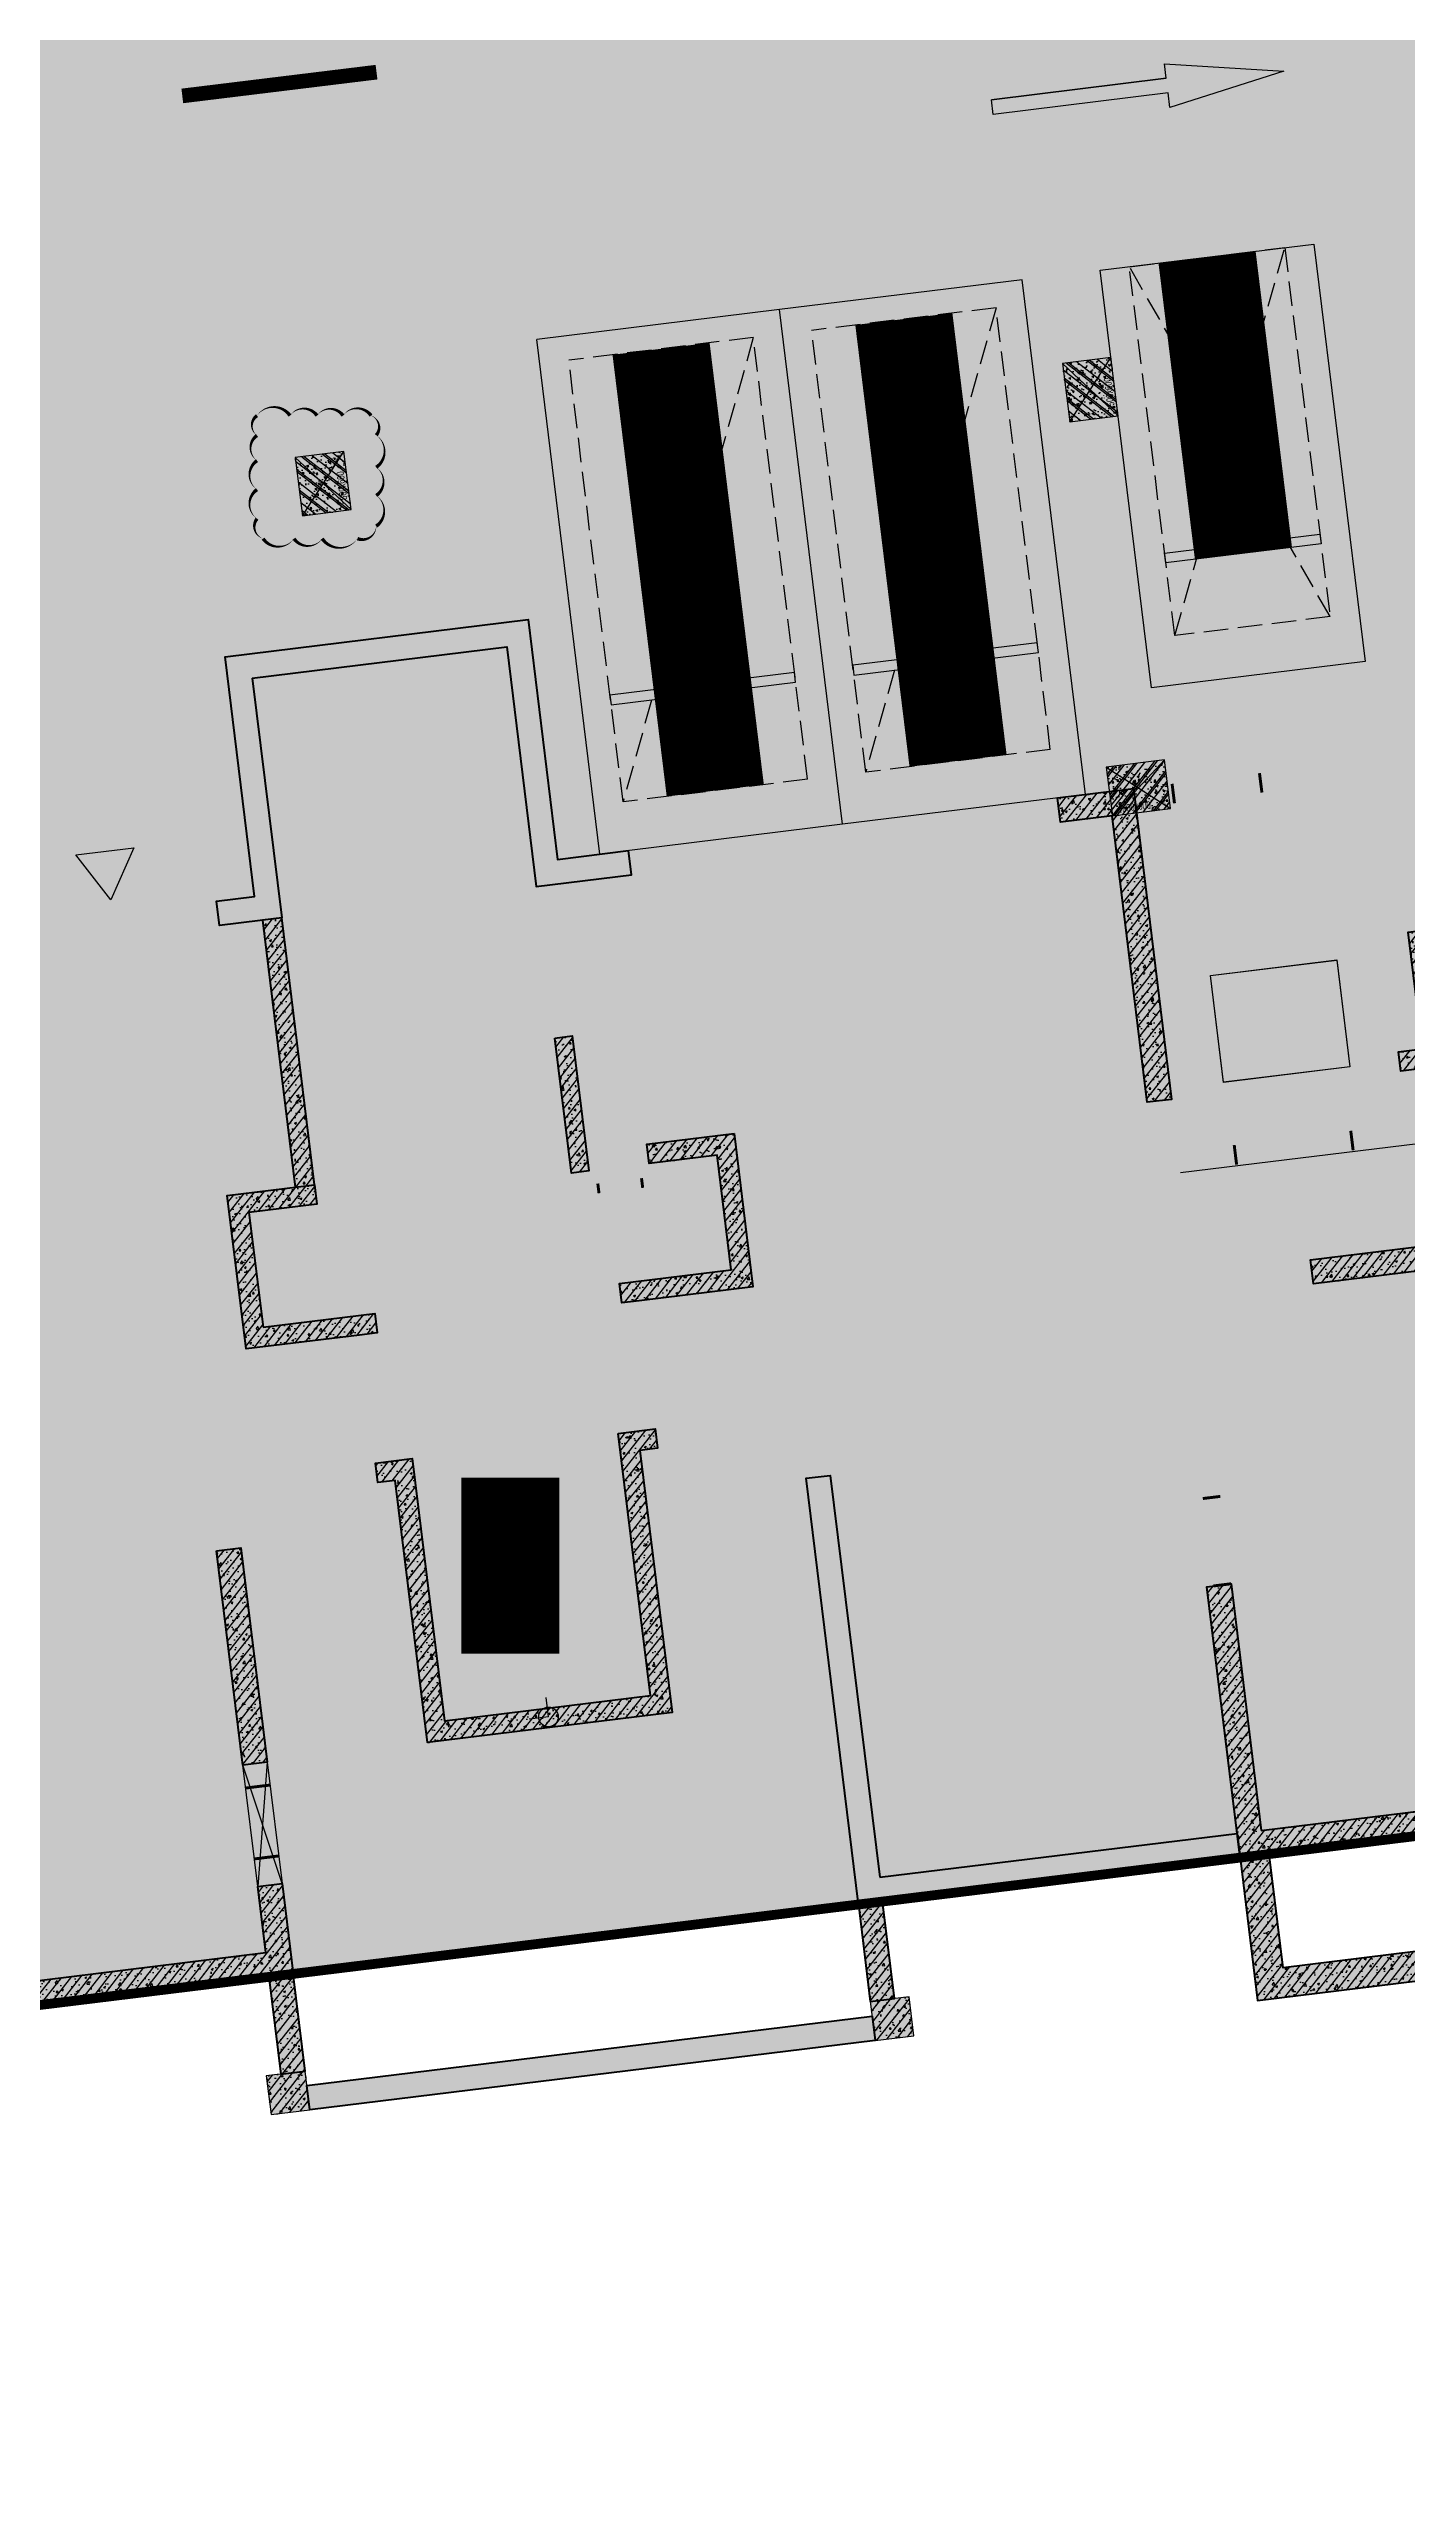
# Model space of a CAD drawing. Extents: x -1338203 to 1886333, y -530034 to 1031844.
# Drawn here: x 802307 to 816178, y -479195 to -454188 of the extents above; entities that cross this region are included whole.
import ezdxf
from ezdxf.enums import TextEntityAlignment as Align

# ---------------------------------------------------------------- set-up
doc = ezdxf.new("R2010")
doc.units = 0
doc.header["$LTSCALE"] = 1000
doc.header["$MEASUREMENT"] = 0
doc.linetypes.add('A-001-平面B2$0$__DASH', pattern=[0.35, 0.25, -0.1])
doc.linetypes.add('DASH', pattern=[0.35, 0.25, -0.1])
for name, color, linetype, plot in [('A-001-平面参照B2$0$AAD-A-PROOF', 30, 'Continuous', False), ('S-09-墙柱B2_B1(QB)$0$AAD-A-MARK', 6, 'Continuous', False), ('S001南区墙柱$0$AAD-A-MODIFY_20230215', 201, 'Continuous', False), ('S001南区墙柱$0$S001-墙柱B1_1$0$0S-A-TIPS', 10, 'Continuous', False)]:
    doc.layers.add(name, color=color, linetype=linetype, plot=plot)
for name, color, linetype in [('A-001-车位参照B2$0$A-001-车位参照B2$0$0A-P-PKNG-CAR(B)', 21, 'Continuous'), ('M001-预留预埋B2$0$0M-A-JGLD', 3, 'Continuous'), ('M001-预留预埋B2$0$0M-A-LD', 4, 'Continuous'), ('M09预留预埋-B2$0$0M-A-JGLD', 3, 'Continuous'), ('M09预留预埋-B2$0$0M-A-LD', 4, 'Continuous'), ('p-a-core', 1, 'Continuous'), ('p-a-regular', 5, 'Continuous'), ('S-09-墙柱B2_B1(QB)$0$0S-CC-LINE', 52, 'Continuous'), ('S-09-墙柱B2_B1(QB)$0$0S-CW-HATCH', 251, 'Continuous'), ('S-09-墙柱B2_B1(QB)$0$0S-CW-HATCH-UP', 251, 'Continuous'), ('S-09-墙柱B2_B1(QB)$0$0S-S-HOLE', 55, 'Continuous'), ('S001南区墙柱$0$0S-CW-HATCH', 251, 'Continuous'), ('S001南区墙柱$0$0S-CW-HATCH-UP', 251, 'Continuous'), ('S001南区墙柱$0$S001-墙柱B1_1$0$0S-CC-LINE', 52, 'Continuous'), ('S001南区墙柱$0$S001-墙柱B1_1$0$0S-CW-HATCH-UP', 251, 'Continuous'), ('中心线', 42, 'Continuous'), ('地面指向箭头', 7, 'Continuous')]:
    doc.layers.add(name, color=color, linetype=linetype)
doc.layers.add('p-a-mini', color=7, linetype='Continuous', true_color=0x0050ff)
doc.layers.add('p-h-walkable', color=7, linetype='Continuous', lineweight=70, true_color=0xf0f0f0)
doc.layers.add('S-09-墙柱B2_B1(QB)$0$0S-CW-LINE', color=7, linetype='Continuous', lineweight=50)
doc.styles.add('S001南区墙柱$0$S001-墙柱B1_1$0$AAD-S', font='aad-s.shx', dxfattribs={"width": 0.7, "bigfont": 'aad-hztxt.shx'})
pattern_1 = [(52.000496, (-198786.27, -199872.16), (-59.101206, 46.174099), []), (57.000496, (-198786.27, -199872.16), (215.868353, 7.54016), [22.5, -247.5]), (2.000496, (-198786.27, -199872.16), (-68.817774, 218.902166), [18, -198]), (107.451896, (-198768.28, -199871.53), (147.050755, 226.44221), [19.122057, -210.342634]), (53.184696, (-198793.58, -199812.6), (323.837396, -10.263586), [33.75, -371.25]), (103.636096, (-198766.6, -199813.46), (242.69142, 324.2312), [28.68309, -315.5139]), (358.184696, (-198793.58, -199812.6), (242.69117, 324.23139), [27, -297]), (28.000496, (-198761.98, -199823.84), (192.458258, -98.060282), [22.5, -247.5]), (333.000496, (-198761.98, -199823.84), (45.936495, 224.819667), [18, -198]), (78.451896, (-198745.94, -199832.01), (238.39485, 126.7592), [19.122057, -210.342634]), (44.500496, (-198786.27, -199872.16), (-8.550963, 99.568254), [0, -195.6, 0, -201, 0, -198.75]), (14.500496, (-198786.27, -199872.16), (63.911489, 127.060135), [0, -114.6, 0, -191.1, 0, -75.75]), (334.500496, (-198852.67, -199880.314), (159.777535, 12.8023345), [0, -75, 0, -234, 0, -310.5]), (324.500496, (-198882.45, -199883.97), (169.991395, 51.13087), [0, -97.5, 0, -155.4, 0, -220.5])]
pattern_2 = [(52.0005, (764733.305, -476480.62), (-59.10121, 46.1741), []), (57.0005, (764733.3, -476480.62), (215.86835, 7.54016), [22.5, -247.5]), (2.0005, (764733.3, -476480.62), (-68.8178, 218.9022), [18, -198]), (107.4519, (764751.3, -476480), (147.05076, 226.4422), [19.1221, -210.3426]), (53.1847, (764726, -476421.07), (323.8374, -10.2636), [33.75, -371.25]), (103.6361, (764752.98, -476421.92), (242.6914, 324.2312), [28.683, -315.5139]), (358.1847, (764726, -476421.07), (242.6912, 324.2314), [27, -297]), (28.0005, (764757.6, -476432.3), (192.45826, -98.0603), [22.5, -247.5]), (333.0005, (764757.6, -476432.3), (45.9365, 224.8197), [18, -198]), (78.4519, (764773.63, -476440.47), (238.39485, 126.7592), [19.1221, -210.3426]), (44.5005, (764733.305, -476480.62), (-8.55096, 99.56825), [0, -195.6, 0, -201, 0, -198.75]), (14.5005, (764733.3, -476480.62), (63.91149, 127.06013), [0, -114.6, 0, -191.1, 0, -75.75]), (334.5005, (764666.9, -476488.77), (159.77753, 12.80233), [0, -75, 0, -234, 0, -310.5]), (324.5005, (764637.13, -476492.43), (169.9914, 51.13087), [0, -97.5, 0, -155.4, 0, -220.5])]

# ---------------------------------------------------------------- blocks, each defined once
blk = doc.blocks.new('A-001-平面参照B2')
at = {"layer": 'A-001-平面参照B2$0$AAD-A-PROOF', "ltscale": 0.002}
blk.add_lwpolyline([(47507, -302064), (50098, -301746)], dxfattribs=at)
blk = doc.blocks.new('M09预留预埋-B2')
at = {"layer": 'M09预留预埋-B2$0$0M-A-JGLD', "elevation": -550}
blk.add_lwpolyline([(51940, 5597), (50640, 5597), (50640, 6697), (51940, 6697)], close=True, dxfattribs=at)
at = {"layer": 'M09预留预埋-B2$0$0M-A-JGLD'}
blk.add_lwpolyline([(40090, -345, 0, 0, 0), (40090, -1075, 30, 30, 0), (39840, -1075, 0, 0, 0), (39840, -345, 30, 30, 0), (40090, -345, 30, 30, 0)], format="xyseb", dxfattribs=at)
at = {"layer": 'M09预留预埋-B2$0$0M-A-LD', "elevation": -83050}
blk.add_lwpolyline([(51389, 8690, 0, 0, 0), (50489, 8690, 30, 30, 0), (50489, 8490, 0, 0, 0), (51389, 8490, 30, 30, 0)], format="xyseb", close=True, dxfattribs=at)
at = {"layer": 'M09预留预埋-B2$0$0M-A-LD'}
for points, elevation in [([(44165, 5250, 0, 0, 0), (44615, 5250, 30, 30, 0), (44615, 5350, 0, 0, 0), (44165, 5350, 30, 30, 0), (44165, 5250, 30, 30, 0)], 2600), ([(51869, 4947, 0, 0, 0), (50669, 4947, 30, 30, 0), (50669, 4746, 0, 0, 0), (51869, 4746, 30, 30, 0), (51869, 4947, 30, 30, 0)], -83050)]:
    blk.add_lwpolyline(points, format="xyseb", dxfattribs=dict(at, elevation=elevation))
blk.add_lwpolyline([(50090, 1400, 0, 0, 0), (50090, 500, 30, 30, 0), (49910, 500, 0, 0, 0), (49910, 1400, 30, 30, 0), (50090, 1400, 30, 30, 0)], format="xyseb", dxfattribs=at)
blk = doc.blocks.new('M001-预留预埋B2')
at = {"layer": 'M001-预留预埋B2$0$0M-A-JGLD', "elevation": 82500}
blk.add_lwpolyline([(49239, -300983), (47948, -301141), (47814, -300049), (49104, -299891)], close=True, dxfattribs=at)
at = {"layer": 'M001-预留预埋B2$0$0M-A-LD', "elevation": 0}
blk.add_lwpolyline([(48314, -297981, 0, 0, 0), (47421, -298090, 30, 30, 0), (47445, -298289, 0, 0, 0), (48339, -298179, 30, 30, 0)], format="xyseb", close=True, dxfattribs=at)
blk.add_lwpolyline([(49247, -301637, 0, 0, 0), (48056, -301783, 30, 30, 0), (48080, -301982, 0, 0, 0), (49271, -301836, 30, 30, 0), (49247, -301637, 30, 30, 0)], format="xyseb", dxfattribs=at)
at = {"rotation": 7.001406278665004}
blk.add_blockref('M09预留预埋-B2', (-1632, -312870, 83050), dxfattribs=at)
blk = doc.blocks.new('直行')
at = {"layer": '地面指向箭头'}
blk.add_hatch(color=251, dxfattribs=at).paths.add_polyline_path([(-29241, 4059962), (-29466, 4058762), (-29316, 4058762), (-29316, 4056961), (-29166, 4056961), (-29166, 4058762), (-29016, 4058762)])
at = {"layer": '地面指向箭头', "color": 251}
blk.add_lwpolyline([(-29316, 4058762), (-29316, 4056961), (-29316, 4058762), (-29316, 4058762), (-29466, 4058762), (-29241, 4059962), (-29016, 4058762), (-29166, 4058762), (-29166, 4056961), (-29316, 4056961), (-29316, 4056961)], dxfattribs=at)
blk = doc.blocks.new('A$C3d42903c')
at = {"layer": '中心线', "color": 251, "const_width": 150}
blk.add_lwpolyline([(391024, 74570), (393009, 74813)], dxfattribs=at)
at = {"layer": '地面指向箭头', "color": 251, "rotation": 277.0921638648084}
blk.add_blockref('直行', (-3623007, -455459), dxfattribs=at)
blk = doc.blocks.new('A$Cb720460c')
at = {"layer": '地面指向箭头'}
h = blk.add_hatch(color=251, dxfattribs=at)
h.dxf.hatch_style = 1
h.paths.add_polyline_path([(390530, 66884), (390293, 66351), (389935, 66811)])
at = {"layer": '地面指向箭头', "color": 251, "flags": 128}
blk.add_lwpolyline([(390530, 66884), (390293, 66351), (389935, 66811), (390530, 66884)], dxfattribs=at)
blk = doc.blocks.new('A-001-车位参照B2$0$A-001-车位参照B2$0$A$C43AE5A3B')
at = {"color": 241}
blk.add_lwpolyline([(400, 0), (400, 4300), (2600, 4300), (2600, 0)], close=True, dxfattribs=at)
at = {"color": 241, "linetype": 'DASH'}
for points in [[(700, 0), (700, 3800), (2300, 3800), (2300, 0), (700, 0)], [(2300, 3800), (700, 0)], [(700, 3800), (2300, 0)]]:
    blk.add_lwpolyline(points, dxfattribs=at)
at = {"color": 241}
blk.add_lwpolyline([(700, 3050), (2300, 3050), (2300, 2950), (700, 2950), (700, 3050)], dxfattribs=at)
at = {"layer": 'p-a-mini', "ltscale": 0.002, "const_width": 1000}
blk.add_lwpolyline([(1500, 3050), (1500, 0)], dxfattribs=at)
blk = doc.blocks.new('S001南区墙柱$0$AAD_BLOCK_20230215093950878')
at = {"layer": 'S001南区墙柱$0$0S-CW-HATCH'}
h = blk.add_hatch(color=256, dxfattribs=at)
h.dxf.hatch_style = 1
h.paths.add_polyline_path([(-300, -250), (300, -250), (300, 250), (-300, 250)])
at = {"layer": 'S001南区墙柱$0$0S-CW-HATCH-UP'}
h = blk.add_hatch(dxfattribs=at)
h.set_pattern_fill('钢筋混凝土', color=256, scale=30, pattern_type=2)
h.set_pattern_definition([(45, (-42203.53, -84001.15), (-106.06602, 106.06602), []), (50, (-42203.53, -84001.15), (215.17805, -18.82564), [22.5, -247.5]), (355, (-42203.53, -84001.15), (-41.6254, 225.65764), [18, -198]), (100.4514, (-42185.6, -84002.72), (173.5528, 206.83186), [19.12206, -210.34263]), (46.1842, (-42203.53, -83941.15), (320.1723, -49.6557), [33.75, -371.25]), (96.6356, (-42176.85, -83945.3), (280.3988, 292.2354), [28.6831, -315.5139]), (351.1842, (-42203.53, -83941.15), (280.3986, 292.2356), [27, -297]), (21, (-42173.53, -83956.15), (179.0721, -120.78567), [22.5, -247.5]), (326, (-42173.53, -83956.15), (72.9946, 217.545), [18, -198]), (71.4514, (-42158.6, -83966.21), (252.0668, 96.75915), [19.12206, -210.34263]), (37.5, (-42203.53, -84001.15), (3.647957, 99.868156), [1.5, -195.6, 1.5, -201, 1.5, -198.75]), (7.5, (-42203.53, -84001.15), (78.92086, 118.32351), [1.5, -114.6, 1.5, -191.1, 1.5, -75.75]), (327.5, (-42270.43, -84001.15), (160.14673, -6.76646), [1.5, -75, 1.5, -234, 1.5, -310.5]), (317.5, (-42300.43, -84001.15), (174.95585, 30.0315), [1.5, -97.5, 1.5, -155.4, 1.5, -220.5])])
h.paths.add_polyline_path([(-300, -250), (300, -250), (300, 250), (-300, 250)])
at = {"layer": 'S001南区墙柱$0$S001-墙柱B1_1$0$0S-CW-HATCH-UP', "transparency": 33554661}
h = blk.add_hatch(dxfattribs=at)
h.set_pattern_fill('钢筋混凝土', color=0, scale=30)
h.set_pattern_definition([(45, (48108.52, -15514.205), (-53.03301, 53.03301), []), (50, (48108.52, -15514.2), (215.17805, -18.82564), [22.5, -247.5]), (355, (48108.52, -15514.2), (-41.6254, 225.6576), [18, -198]), (100.4514, (48126.45, -15515.77), (173.5528, 206.8319), [19.1221, -210.3426]), (46.1842, (48108.52, -15454.2), (320.1723, -49.6557), [33.75, -371.25]), (96.6356, (48135.2, -15458.34), (280.3988, 292.2354), [28.683, -315.514]), (351.1842, (48108.52, -15454.2), (280.3986, 292.2356), [27, -297]), (21, (48138.52, -15469.2), (179.0721, -120.78567), [22.5, -247.5]), (326, (48138.52, -15469.2), (72.9946, 217.545), [18, -198]), (71.4514, (48153.44, -15479.27), (252.0668, 96.75915), [19.1221, -210.3426]), (37.5, (48108.52, -15514.205), (3.64796, 99.86816), [0, -195.6, 0, -201, 0, -198.75]), (7.5, (48108.52, -15514.2), (78.92086, 118.32351), [0, -114.6, 0, -191.1, 0, -75.75]), (327.5, (48041.62, -15514.205), (160.14673, -6.76646), [0, -75, 0, -234, 0, -310.5]), (317.5, (48011.62, -15514.2), (174.95585, 30.0315), [0, -97.5, 0, -155.4, 0, -220.5])])
h.paths.add_polyline_path([(-300, -250), (300, -250), (300, 250), (-300, 250)])
at = {"layer": 'S001南区墙柱$0$S001-墙柱B1_1$0$0S-A-TIPS'}
for p, q in [((-300, 250), (300, -250)), ((300, 250), (-300, -250))]:
    blk.add_line(p, q, dxfattribs=at)
at = {"layer": 'S001南区墙柱$0$S001-墙柱B1_1$0$0S-CC-LINE'}
blk.add_lwpolyline([(-300, -250), (300, -250), (300, 250), (-300, 250)], close=True, dxfattribs=at)
at = {"layer": 'S001南区墙柱$0$S001-墙柱B1_1$0$0S-A-TIPS', "style": 'S001南区墙柱$0$S001-墙柱B1_1$0$AAD-S', "width": 0.7}
blk.add_text('500x600', height=75, dxfattribs=at).set_placement((-45, -187), align=Align.MIDDLE_CENTER)

msp = doc.modelspace()

# ---------------------------------------------------------------- hatches: boundary and pattern name
at = {"layer": 'p-h-walkable', "ltscale": 0.002}
h = msp.add_hatch(color=256, dxfattribs=at)
h.dxf.hatch_style = 1
h.paths.add_polyline_path([(728556.4, -320761.3), (728556.4, -348211.5), (746356.3, -348211.5), (750916.3, -338175), (842896.3, -338175), (843211.3, -349155), (839116.3, -349155), (839116.3, -377051.5), (864906.4, -377051.5), (864906.4, -390806.6), (875856.3, -395571.5), (875856.3, -404751.5), (834560.3, -404751.5), (839142.7, -442064.3), (869465.2, -438340.4), (871163.2, -452166.5), (873704.1, -451854.5), (877328.6, -464960.4), (761876, -479139.1), (761132.9, -468418.3), (764950.6, -465209), (763252.8, -451384.3), (799242.4, -446964.4), (793807.3, -404751.5), (750756.3, -404751.5), (751556.3, -388855), (648066.6, -388604.4), (648066.6, -380374.4), (641016.6, -380374.4), (641512.3, -365348.2), (660006.6, -364574.4), (660306.6, -340846.8), (656406.6, -340846.8), (656406.6, -336396.8), (656656.4, -340532.4), (656406.4, -332417.4), (712156.4, -332417.4), (712080.9, -320761.3)])
at = {"layer": 'S-09-墙柱B2_B1(QB)$0$0S-CW-HATCH'}
h = msp.add_hatch(color=256, dxfattribs=at)
h.dxf.hatch_style = 1
h.paths.add_polyline_path([(804385.8, -460619.6), (804686.8, -463071.2), (804051.6, -463149.2), (804021.1, -462901.1), (804408.2, -462853.5), (804107.2, -460401.9), (804355.3, -460371.5), (806955.8, -460052.2), (807203.9, -460021.7), (807505, -462473.3), (808229.5, -462384.3), (808260, -462632.4), (807287.3, -462751.9), (806986.3, -460300.3)])
h = msp.add_hatch(color=256, dxfattribs=at)
h.dxf.hatch_style = 1
h.paths.add_polyline_path([(812616.6, -461845.6), (812647.1, -462093.7), (813173.1, -462029.1), (813532.6, -464957.1), (813780.8, -464926.7), (813390.8, -461750.5)])
h = msp.add_hatch(color=256, dxfattribs=at)
h.dxf.hatch_style = 1
h.paths.add_polyline_path([(804686.8, -463071.2), (804488.3, -463095.6), (804823.5, -465825.1), (805022, -465800.7)])
h = msp.add_hatch(color=256, dxfattribs=at)
h.dxf.hatch_style = 1
h.paths.add_polyline_path([(816467.6, -465392.7), (816715.7, -465362.3), (816448.8, -463188.5), (816200.7, -463219), (816346.9, -464410.1), (816098.8, -464440.5), (816123.2, -464639), (816371.3, -464608.6)])
h.paths.add_polyline_path([(816788.9, -465957.8), (816540.7, -465988.3), (816590.7, -466395.2), (815201.1, -466565.8), (815231.6, -466813.9), (816869.3, -466612.8)])
h = msp.add_hatch(color=256, dxfattribs=at)
h.dxf.hatch_style = 1
h.paths.add_polyline_path([(807477.4, -464300.2), (807656.1, -464278.3), (807825.5, -465657.9), (807646.9, -465679.9)])
h = msp.add_hatch(color=256, dxfattribs=at)
h.dxf.hatch_style = 1
h.paths.add_polyline_path([(809309.8, -465274.2), (809502.4, -466842.4), (808341.1, -466985), (808162.4, -467006.9), (808138.1, -466808.4), (809279.5, -466668.3), (809135.7, -465497.1), (808440.9, -465582.4), (808416.5, -465383.9)])
h = msp.add_hatch(color=256, dxfattribs=at)
h.dxf.hatch_style = 1
h.paths.add_polyline_path([(804495.4, -467255.7), (805636.8, -467115.6), (805661.2, -467314.1), (805482.6, -467336), (804321.3, -467478.6), (804128.7, -465910.4), (805022, -465800.7), (805046.4, -465999.2), (804351.6, -466084.5)])
h = msp.add_hatch(color=256, dxfattribs=at)
h.dxf.hatch_style = 1
h.paths.add_polyline_path([(808124.8, -468341.5), (808502, -468295.2), (808526.3, -468493.7), (808347.7, -468515.6), (808676.8, -471195.5), (806175.5, -471502.6), (805846.5, -468822.7), (805667.8, -468844.7), (805643.4, -468646.2), (806020.6, -468599.9), (806349.7, -471279.7), (808453.9, -471021.3)])
h = msp.add_hatch(color=256, dxfattribs=at)
h.dxf.hatch_style = 1
h.paths.add_polyline_path([(810797.8, -472879.5), (814450.4, -472431), (814480.9, -472679.2), (810580.2, -473158.1), (810045.1, -468800.9), (810293.2, -468770.4)])
h = msp.add_hatch(color=256, dxfattribs=at)
h.dxf.hatch_style = 1
h.paths.add_polyline_path([(804020.4, -469540.7), (804268.5, -469510.2), (804537.8, -471703.7), (804289.7, -471734.2)])
h = msp.add_hatch(color=256, dxfattribs=at)
h.dxf.hatch_style = 1
h.paths.add_polyline_path([(817487.6, -472058.1), (817518, -472306.2), (818113.6, -472233.1), (818083.1, -471984.9)])
h.paths.add_polyline_path([(816823.3, -472391.5), (816792.8, -472143.4), (814698.5, -472400.5), (814388.9, -469879.5), (814140.8, -469909.9), (814480.9, -472679.2)])
h = msp.add_hatch(color=256, dxfattribs=at)
h.dxf.hatch_style = 1
h.paths.add_polyline_path([(814778.6, -472642.6), (814480.9, -472679.2), (814660, -474138.2), (818540.9, -473661.6), (818361.7, -472202.6), (818063.9, -472239.2), (818206.5, -473400.4), (814921.2, -473803.9)])
h = msp.add_hatch(color=256, dxfattribs=at)
h.dxf.hatch_style = 1
h.paths.add_polyline_path([(804803.5, -473867.5), (800853.2, -474352.5), (800822.7, -474104.4), (804524.9, -473649.8), (804442.1, -472974.9), (804690.2, -472944.4)])
h = msp.add_hatch(color=256, dxfattribs=at)
h.dxf.hatch_style = 1
h.paths.add_polyline_path([(810702, -474150.7), (810950.2, -474120.2), (810828.3, -473127.7), (810580.2, -473158.1)])
h = msp.add_hatch(color=256, dxfattribs=at)
h.dxf.hatch_style = 1
h.paths.add_polyline_path([(804803.5, -473867.5), (804555.4, -473897.9), (804677.3, -474890.5), (804925.4, -474860)])
h = msp.add_hatch(color=256, dxfattribs=at)
h.dxf.hatch_style = 1
h.paths.add_polyline_path([(811099, -474101.9), (810702, -474150.7), (810750.8, -474547.7), (811147.8, -474498.9)])
h = msp.add_hatch(color=256, dxfattribs=at)
h.dxf.hatch_style = 1
h.paths.add_polyline_path([(804943.7, -475008.9), (810720.3, -474299.6), (810750.8, -474547.7), (804974.2, -475257)])
h = msp.add_hatch(color=256, dxfattribs=at)
h.dxf.hatch_style = 1
h.paths.add_polyline_path([(804925.4, -474860), (804528.4, -474908.8), (804577.1, -475305.8), (804974.2, -475257)])
at = {"layer": 'S-09-墙柱B2_B1(QB)$0$0S-CW-HATCH-UP'}
h = msp.add_hatch(dxfattribs=at)
h.set_pattern_fill('钢筋混凝土', color=256, scale=30, angle=7.0005)
h.set_pattern_definition(pattern_1)
h.paths.add_polyline_path([(804385.8, -460619.6), (804686.8, -463071.2), (804051.6, -463149.2), (804021.1, -462901.1), (804408.2, -462853.5), (804107.2, -460401.9), (804355.3, -460371.5), (806955.8, -460052.2), (807203.9, -460021.7), (807505, -462473.3), (808229.5, -462384.3), (808260, -462632.4), (807287.3, -462751.9), (806986.3, -460300.3)])
h = msp.add_hatch(dxfattribs=at)
h.set_pattern_fill('钢筋混凝土', color=256, scale=30, angle=7.0005)
h.set_pattern_definition(pattern_1)
h.paths.add_polyline_path([(812616.6, -461845.6), (812647.1, -462093.7), (813173.1, -462029.1), (813532.6, -464957.1), (813780.8, -464926.7), (813390.8, -461750.5)])
h = msp.add_hatch(dxfattribs=at)
h.set_pattern_fill('钢筋混凝土', color=256, scale=30, angle=7.0005)
h.set_pattern_definition(pattern_1)
h.paths.add_polyline_path([(804686.8, -463071.2), (804488.3, -463095.6), (804823.5, -465825.1), (805022, -465800.7)])
h = msp.add_hatch(dxfattribs=at)
h.set_pattern_fill('钢筋混凝土', color=256, scale=30, angle=7.0005)
h.set_pattern_definition(pattern_2)
h.paths.add_polyline_path([(816467.6, -465392.7), (816715.7, -465362.3), (816448.8, -463188.5), (816200.7, -463219), (816346.9, -464410.1), (816098.8, -464440.5), (816123.2, -464639), (816371.3, -464608.6)])
h.paths.add_polyline_path([(816788.9, -465957.8), (816540.7, -465988.3), (816590.7, -466395.2), (815201.1, -466565.8), (815231.6, -466813.9), (816869.3, -466612.8)])
h = msp.add_hatch(dxfattribs=at)
h.set_pattern_fill('钢筋混凝土', color=256, scale=30, angle=7.0005)
h.set_pattern_definition([(52.0005, (764733.305, -476480.62), (-59.1012, 46.1741), []), (57.0005, (764733.3, -476480.62), (215.86835, 7.54016), [22.5, -247.5]), (2.0005, (764733.3, -476480.62), (-68.8178, 218.9022), [18, -198]), (107.4519, (764751.3, -476480), (147.0508, 226.4422), [19.1221, -210.3426]), (53.1847, (764726, -476421.07), (323.8374, -10.2636), [33.75, -371.25]), (103.6361, (764752.98, -476421.92), (242.6914, 324.2312), [28.683, -315.514]), (358.1847, (764726, -476421.07), (242.6912, 324.2314), [27, -297]), (28.0005, (764757.6, -476432.3), (192.45826, -98.0603), [22.5, -247.5]), (333.0005, (764757.6, -476432.3), (45.9365, 224.8197), [18, -198]), (78.4519, (764773.63, -476440.47), (238.39485, 126.7592), [19.1221, -210.3426]), (44.5005, (764733.305, -476480.62), (-8.55096, 99.56825), [0, -195.6, 0, -201, 0, -198.75]), (14.5005, (764733.3, -476480.62), (63.9115, 127.06013), [0, -114.6, 0, -191.1, 0, -75.75]), (334.5005, (764666.9, -476488.77), (159.77753, 12.80233), [0, -75, 0, -234, 0, -310.5]), (324.5005, (764637.13, -476492.43), (169.9914, 51.13087), [0, -97.5, 0, -155.4, 0, -220.5])])
h.paths.add_polyline_path([(807477.4, -464300.2), (807656.1, -464278.3), (807825.5, -465657.9), (807646.9, -465679.9)])
h = msp.add_hatch(dxfattribs=at)
h.set_pattern_fill('钢筋混凝土', color=256, scale=30, angle=7.0005)
h.set_pattern_definition(pattern_1)
h.paths.add_polyline_path([(809309.8, -465274.2), (809502.4, -466842.4), (808341.1, -466985), (808162.4, -467006.9), (808138.1, -466808.4), (809279.5, -466668.3), (809135.7, -465497.1), (808440.9, -465582.4), (808416.5, -465383.9)])
h = msp.add_hatch(dxfattribs=at)
h.set_pattern_fill('钢筋混凝土', color=256, scale=30, angle=7.0005)
h.set_pattern_definition(pattern_1)
h.paths.add_polyline_path([(804495.4, -467255.7), (805636.8, -467115.6), (805661.2, -467314.1), (805482.6, -467336), (804321.3, -467478.6), (804128.7, -465910.4), (805022, -465800.7), (805046.4, -465999.2), (804351.6, -466084.5)])
h = msp.add_hatch(dxfattribs=at)
h.set_pattern_fill('钢筋混凝土', color=256, scale=30, angle=7.0005)
h.set_pattern_definition(pattern_1)
h.paths.add_polyline_path([(808124.8, -468341.5), (808502, -468295.2), (808526.3, -468493.7), (808347.7, -468515.6), (808676.8, -471195.5), (806175.5, -471502.6), (805846.5, -468822.7), (805667.8, -468844.7), (805643.4, -468646.2), (806020.6, -468599.9), (806349.7, -471279.7), (808453.9, -471021.3)])
h = msp.add_hatch(dxfattribs=at)
h.set_pattern_fill('钢筋混凝土', color=256, scale=30, angle=7.0005)
h.set_pattern_definition(pattern_1)
h.paths.add_polyline_path([(810797.8, -472879.5), (814450.4, -472431), (814480.9, -472679.2), (810580.2, -473158.1), (810045.1, -468800.9), (810293.2, -468770.4)])
h = msp.add_hatch(dxfattribs=at)
h.set_pattern_fill('钢筋混凝土', color=256, scale=30, angle=7.0005)
h.set_pattern_definition([(52.0005, (779849.77, -474624.42), (-59.1012, 46.1741), []), (57.0005, (779849.77, -474624.42), (215.8684, 7.5402), [22.5, -247.5]), (2.0005, (779849.77, -474624.42), (-68.8178, 218.9022), [18, -198]), (107.4519, (779867.76, -474623.79), (147.0508, 226.4422), [19.122, -210.3426]), (53.1847, (779842.45, -474564.86), (323.8374, -10.2636), [33.75, -371.25]), (103.6361, (779869.44, -474565.72), (242.6914, 324.2312), [28.683, -315.514]), (358.1847, (779842.45, -474564.86), (242.691, 324.2314), [27, -297]), (28.0005, (779874.06, -474576.1), (192.4583, -98.0603), [22.5, -247.5]), (333.0005, (779874.06, -474576.1), (45.9365, 224.8197), [18, -198]), (78.4519, (779890.1, -474584.27), (238.3948, 126.7592), [19.122, -210.3426]), (44.5005, (779849.77, -474624.42), (-8.55096, 99.56825), [0, -195.6, 0, -201, 0, -198.75]), (14.5005, (779849.77, -474624.42), (63.9115, 127.06013), [0, -114.6, 0, -191.1, 0, -75.75]), (334.5005, (779783.366, -474632.57), (159.77753, 12.80233), [0, -75, 0, -234, 0, -310.5]), (324.5005, (779753.59, -474636.23), (169.9914, 51.1309), [0, -97.5, 0, -155.4, 0, -220.5])])
h.paths.add_polyline_path([(804020.4, -469540.7), (804268.5, -469510.2), (804537.8, -471703.7), (804289.7, -471734.2)])
h = msp.add_hatch(dxfattribs=at)
h.set_pattern_fill('钢筋混凝土', color=256, scale=30, angle=7.0005)
h.set_pattern_definition(pattern_1)
h.paths.add_polyline_path([(817487.6, -472058.1), (817518, -472306.2), (818113.6, -472233.1), (818083.1, -471984.9)])
h.paths.add_polyline_path([(816823.3, -472391.5), (816792.8, -472143.4), (814698.5, -472400.5), (814388.9, -469879.5), (814140.8, -469909.9), (814480.9, -472679.2)])
h = msp.add_hatch(dxfattribs=at)
h.set_pattern_fill('钢筋混凝土', color=256, scale=30, angle=7.0005)
h.set_pattern_definition([(52.0004959, (-4649245.15, -384508.63), (-59.1012062, 46.1740991), []), (57.000496, (-4649245.15, -384508.63), (215.8683534, 7.5401595), [22.5, -247.5]), (2.000496, (-4649245.15, -384508.63), (-68.817774, 218.9021665), [18, -198]), (107.451896, (-4649227.16, -384508), (147.050755, 226.4422095), [19.122057, -210.342634]), (53.184696, (-4649252.46, -384449.08), (323.837396, -10.263586), [33.75, -371.25]), (103.636096, (-4649225.48, -384449.94), (242.691424, 324.231203), [28.683086, -315.5139]), (358.184696, (-4649252.46, -384449.08), (242.69117, 324.231392), [27, -297]), (28.000496, (-4649220.86, -384460.31), (192.458258, -98.0602823), [22.5, -247.5]), (333.000496, (-4649220.86, -384460.31), (45.936495, 224.8196675), [18, -198]), (78.451896, (-4649204.82, -384468.48), (238.39485, 126.759198), [19.122057, -210.342634]), (44.5004959, (-4649245.15, -384508.63), (-8.5509631, 99.5682541), [0, -195.6, 0, -201, 0, -198.75]), (14.500496, (-4649245.15, -384508.63), (63.9114885, 127.0601347), [0, -114.6, 0, -191.1, 0, -75.75]), (334.5004959, (-4649311.55, -384516.79), (159.7775348, 12.8023345), [0, -75, 0, -234, 0, -310.5]), (324.500496, (-4649341.33, -384520.44), (169.9913954, 51.1308704), [0, -97.5, 0, -155.4, 0, -220.5])])
h.paths.add_polyline_path([(814778.6, -472642.6), (814480.9, -472679.2), (814660, -474138.2), (818540.9, -473661.6), (818361.7, -472202.6), (818063.9, -472239.2), (818206.5, -473400.4), (814921.2, -473803.9)])
h = msp.add_hatch(dxfattribs=at)
h.set_pattern_fill('钢筋混凝土', color=256, scale=30, angle=7.0005)
h.set_pattern_definition(pattern_2)
h.paths.add_polyline_path([(804803.5, -473867.5), (800853.2, -474352.5), (800822.7, -474104.4), (804524.9, -473649.8), (804442.1, -472974.9), (804690.2, -472944.4)])
h = msp.add_hatch(dxfattribs=at)
h.set_pattern_fill('钢筋混凝土', color=256, scale=30, angle=7.0005)
h.set_pattern_definition(pattern_1)
h.paths.add_polyline_path([(810702, -474150.7), (810950.2, -474120.2), (810828.3, -473127.7), (810580.2, -473158.1)])
h = msp.add_hatch(dxfattribs=at)
h.set_pattern_fill('钢筋混凝土', color=256, scale=30, angle=7.0005)
h.set_pattern_definition(pattern_1)
h.paths.add_polyline_path([(804803.5, -473867.5), (804555.4, -473897.9), (804677.3, -474890.5), (804925.4, -474860)])
h = msp.add_hatch(dxfattribs=at)
h.set_pattern_fill('钢筋混凝土', color=256, scale=30, angle=7.0005)
h.set_pattern_definition(pattern_1)
h.paths.add_polyline_path([(811099, -474101.9), (810702, -474150.7), (810750.8, -474547.7), (811147.8, -474498.9)])
h = msp.add_hatch(dxfattribs=at)
h.set_pattern_fill('钢筋混凝土', color=256, scale=30, angle=7.0005)
h.set_pattern_definition(pattern_1)
h.paths.add_polyline_path([(804943.7, -475008.9), (810720.3, -474299.6), (810750.8, -474547.7), (804974.2, -475257)])
h = msp.add_hatch(dxfattribs=at)
h.set_pattern_fill('钢筋混凝土', color=256, scale=30, angle=7.0005)
h.set_pattern_definition(pattern_1)
h.paths.add_polyline_path([(804925.4, -474860), (804528.4, -474908.8), (804577.1, -475305.8), (804974.2, -475257)])

# ---------------------------------------------------------------- linework, layer by layer
for p, q in [((812255.1, -456549.2), (809773.7, -456853.7)), ((812900.6, -461809.7), (812255.1, -456549.2)), ((809773.7, -456853.5), (807292.3, -457158)), ((810419.2, -462114), (809773.7, -456853.5)), ((810419.2, -462114.2), (809773.7, -456853.7)), ((807937.8, -462418.5), (807292.3, -457158)), ((812900.6, -461809.7), (810419.2, -462114.2)), ((810419.2, -462114), (807937.8, -462418.5))]:
    msp.add_line(p, q)
at = {"linetype": 'A-001-平面B2$0$__DASH'}
for p, q in [((811987.7, -456833.8), (810101.9, -457065.3)), ((812541.9, -461350), (811987.7, -456833.8)), ((810656.1, -461581.4), (810101.9, -457065.3)), ((809506.3, -457138.2), (807620.5, -457369.6)), ((808174.7, -461885.7), (807620.5, -457369.6)), ((810060.5, -461654.3), (809506.3, -457138.2)), ((812541.9, -461350), (810656.1, -461581.4)), ((810060.5, -461654.3), (808174.7, -461885.7))]:
    msp.add_line(p, q, dxfattribs=at)
for points in [[(811987.7, -456833.8), (810656.1, -461581.4)], [(809506.3, -457138.2), (808174.7, -461885.7)]]:
    msp.add_lwpolyline(points, dxfattribs=at)
for points in [[(810534.3, -460588.8), (812420.1, -460357.4), (812408, -460258.2), (810522.1, -460489.6)], [(808052.9, -460893.2), (809938.7, -460661.8), (809926.6, -460562.5), (808040.7, -460793.9)]]:
    msp.add_lwpolyline(points, close=True)
at = {"layer": 'p-a-core', "ltscale": 0.002, "const_width": 1000, "elevation": 0}
msp.add_lwpolyline([(807023, -468793.8), (807023, -470593.8)], dxfattribs=at)
at = {"layer": 'p-a-regular', "ltscale": 0.002, "const_width": 1000}
for points in [[(811044.8, -456949.5), (811599, -461465.7)], [(808563.4, -457253.9), (809117.6, -461770)]]:
    msp.add_lwpolyline(points, dxfattribs=at)
at = {"layer": 'p-h-walkable', "ltscale": 0.002, "const_width": 100, "elevation": -83050}
msp.add_lwpolyline([(864906.4, -377051.5), (864906.4, -390806.6), (875856.3, -395571.5), (875856.3, -404751.5), (834560.3, -404751.5), (839142.7, -442064.3), (869465.2, -438340.4), (871163.2, -452166.5), (873704.1, -451854.5), (877328.6, -464960.4), (761876, -479139.1), (761132.9, -468418.3), (764950.6, -465209), (763252.8, -451384.3), (799242.4, -446964.4), (793807.3, -404751.5), (750756.3, -404751.5), (751556.3, -388855), (648066.6, -388604.4)], dxfattribs=at)
at = {"layer": 'S-09-墙柱B2_B1(QB)$0$0S-CC-LINE', "elevation": 0}
for points in [[(811099, -474101.9), (810702, -474150.7), (810750.8, -474547.7), (811147.8, -474498.9)], [(804925.4, -474860), (804528.4, -474908.8), (804577.1, -475305.8), (804974.2, -475257)]]:
    msp.add_lwpolyline(points, close=True, dxfattribs=at)
at = {"layer": 'S-09-墙柱B2_B1(QB)$0$0S-CW-LINE', "elevation": 0}
for points in [[(804385.8, -460619.6), (804686.8, -463071.2), (804051.6, -463149.2), (804021.1, -462901.1), (804408.2, -462853.5), (804107.2, -460401.9), (804355.3, -460371.5), (806955.8, -460052.2), (807203.9, -460021.7), (807505, -462473.3), (808229.5, -462384.3)], [(804385.8, -460619.6), (806986.3, -460300.3), (807287.3, -462751.9), (808260, -462632.4), (808229.5, -462384.3)]]:
    msp.add_lwpolyline(points, dxfattribs=at)
for points in [[(812616.6, -461845.6), (813390.8, -461750.5), (813780.8, -464926.7), (813532.6, -464957.1), (813173.1, -462029.1), (812647.1, -462093.7)], [(804686.8, -463071.2), (804488.3, -463095.6), (804823.5, -465825.1), (805022, -465800.7)], [(816371.3, -464608.6), (816123.2, -464639), (816098.8, -464440.5), (816346.9, -464410.1), (816231.2, -463467.2), (816231.2, -463467.2), (816200.7, -463219), (816200.7, -463219), (816448.8, -463188.5), (816648.7, -464816.3), (816869.3, -466612.8), (815231.6, -466813.9), (815201.1, -466565.8), (816590.7, -466395.2), (816400.6, -464846.8)], [(807477.4, -464300.2), (807656.1, -464278.3), (807825.5, -465657.9), (807646.9, -465679.9)], [(809309.8, -465274.2), (809502.4, -466842.4), (808341.1, -466985), (808341.1, -466985), (808162.4, -467006.9), (808138.1, -466808.4), (809279.5, -466668.3), (809135.7, -465497.1), (808440.9, -465582.4), (808416.5, -465383.9)], [(804495.4, -467255.7), (805636.8, -467115.6), (805661.2, -467314.1), (805482.6, -467336), (805482.6, -467336), (804321.3, -467478.6), (804128.7, -465910.4), (805022, -465800.7), (805046.4, -465999.2), (804351.6, -466084.5)], [(808124.8, -468341.5), (808502, -468295.2), (808526.3, -468493.7), (808347.7, -468515.6), (808676.8, -471195.5), (806175.5, -471502.6), (805846.5, -468822.7), (805667.8, -468844.7), (805643.4, -468646.2), (806020.6, -468599.9), (806349.7, -471279.7), (808453.9, -471021.3)], [(810797.8, -472879.5), (814450.4, -472431), (814480.9, -472679.2), (810580.2, -473158.1), (810045.1, -468800.9), (810293.2, -468770.4)], [(804020.4, -469540.7), (804268.5, -469510.2), (804537.8, -471703.7), (804289.7, -471734.2)], [(814698.5, -472400.5), (818083.1, -471984.9), (818113.6, -472233.1), (814480.9, -472679.2), (814140.8, -469909.9), (814388.9, -469879.5)], [(814778.6, -472642.6), (814480.9, -472679.2), (814660, -474138.2), (818540.9, -473661.6), (818361.7, -472202.6), (818063.9, -472239.2), (818206.5, -473400.4), (814921.2, -473803.9)], [(804803.5, -473867.5), (800853.2, -474352.5), (800822.7, -474104.4), (804524.9, -473649.8), (804442.1, -472974.9), (804690.2, -472944.4)], [(810702, -474150.7), (810950.2, -474120.2), (810828.3, -473127.7), (810580.2, -473158.1)], [(804803.5, -473867.5), (804555.4, -473897.9), (804677.3, -474890.5), (804925.4, -474860)], [(804943.7, -475008.9), (810720.3, -474299.6), (810750.8, -474547.7), (804974.2, -475257)]]:
    msp.add_lwpolyline(points, close=True, dxfattribs=at)
at = {"layer": 'S-09-墙柱B2_B1(QB)$0$0S-S-HOLE', "elevation": 0}
msp.add_lwpolyline([(804289.7, -471734.2), (804537.8, -471703.7), (804690.2, -472944.4), (804442.1, -472974.9)], close=True, dxfattribs=at)
for points in [[(804690.2, -472944.4), (804289.7, -471734.2)], [(804537.8, -471703.7), (804442.1, -472974.9)]]:
    msp.add_lwpolyline(points, dxfattribs=at)
at = {"layer": 'S-09-墙柱B2_B1(QB)$0$AAD-A-MARK'}
for q in [(807388.4, -471041.4), (807388.4, -471041.4), (807388.4, -471041.4), (807214.2, -471264.2), (807214.2, -471264.2), (807214.2, -471264.2)]:
    msp.add_line((807412.7, -471239.9), q, dxfattribs=at)
msp.add_circle((807412.7, -471239.9), 100, dxfattribs=at)
msp.add_circle((807412.7, -471239.9), 100, dxfattribs=at)
msp.add_circle((807412.7, -471239.9), 100, dxfattribs=at)
at = {"layer": 'S001南区墙柱$0$AAD-A-MODIFY_20230215', "color": 230, "elevation": -3370, "flags": 128}
msp.add_lwpolyline([(804433.8, -457936.8, 0, 36.6, -0.5205671), (804770.8, -457936.8, 0, 36.6, -0.5205671), (805046.8, -457936.8, 0, 36.6, -0.5205671), (805312.6, -457936.8, 0, 36.6, -0.5205671), (805599, -457936.8, 0, 36.6, -0.5205671), (805652.4, -458137.2, 0, 36.6, -0.5205671), (805652.4, -458465.4, 0, 36.6, -0.5205671), (805652.4, -458753.5, 0, 36.6, -0.5205671), (805652.4, -459066.5, 0, 36.6, -0.5205671), (805460.6, -459194.7, 0, 36.6, -0.5205671), (805099.2, -459194.7, 0, 36.6, -0.5205671), (804811.7, -459194.7, 0, 36.6, -0.5205671), (804495.7, -459194.7, 0, 36.6, -0.5205671), (804433.8, -458990.8, 0, 36.6, -0.5205671), (804433.8, -458693.2, 0, 36.6, -0.5205671), (804433.8, -458397.2, 0, 36.6, -0.5205671), (804433.8, -458139.9, 0, 36.6, -0.5205671)], format="xyseb", close=True, dxfattribs=at)

# ---------------------------------------------------------------- block references
msp.add_blockref('A-001-平面参照B2', (766365.4, -163610.9))
at = {"color": 0, "ltscale": 0.002}
msp.add_blockref('M001-预留预埋B2', (766365.4, -163610.9), dxfattribs=at)
at = {"ltscale": 0.002}
for name, p in [('M001-预留预埋B2', (766365.4, -163610.9)), ('A$C3d42903c', (412646.2, -529238.7)), ('A$Cb720460c', (412646.2, -529238.7))]:
    msp.add_blockref(name, p, dxfattribs=at)
for p, rotation in [((812951, -457672), 97.16641727359904), ((805109.5, -458631.6), 97.16641727359904), ((813442.8, -461742.3, 83050), 7.166417273599052)]:
    msp.add_blockref('S001南区墙柱$0$AAD_BLOCK_20230215093950878', p, dxfattribs=dict(rotation=rotation))
at = {"layer": 'A-001-车位参照B2$0$A-001-车位参照B2$0$0A-P-PKNG-CAR(B)', "rotation": 187.0041594130745}
msp.add_blockref('A-001-车位参照B2$0$A-001-车位参照B2$0$A$C43AE5A3B', (815632.6, -456134), dxfattribs=at)

doc.saveas('drawing.dxf')
